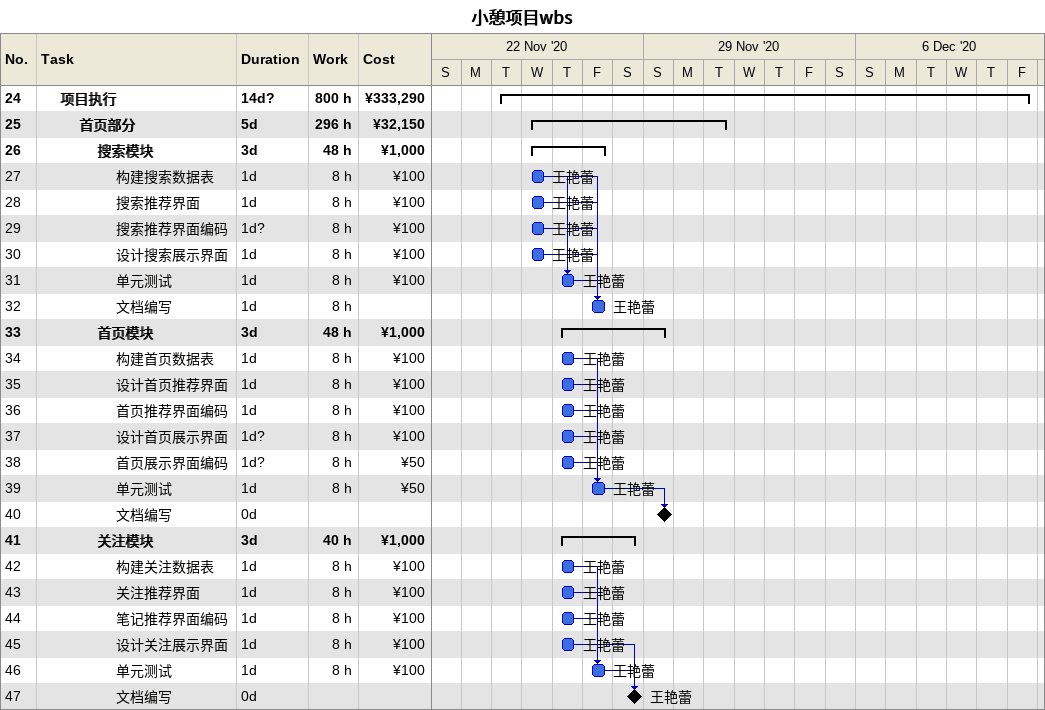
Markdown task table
小憩项目wbs

| ID | Level | Task | Duration | Start | Finish | Predecessors | Resources | Work (h) | Cost (¥) |
|---|---|---|---|---|---|---|---|---|---|
| 24 | 2 | **项目执行** | 14d? | 2020-11-24 | 2020-12-11 |  |  | 800 | 333290 |
| 25 | 3 | **首页部分** | 5d | 2020-11-25 | 2020-12-01 |  |  | 296 | 32150 |
| 26 | 4 | **搜索模块** | 3d | 2020-11-25 | 2020-11-27 |  |  | 48 | 1000 |
| 27 | 5 | 构建搜索数据表 | 1d | 2020-11-25 | 2020-11-25 |  | 王艳蕾 | 8 | 100 |
| 28 | 5 | 搜索推荐界面 | 1d | 2020-11-25 | 2020-11-25 |  | 王艳蕾 | 8 | 100 |
| 29 | 5 | 搜索推荐界面编码 | 1d? | 2020-11-25 | 2020-11-25 |  | 王艳蕾 | 8 | 100 |
| 30 | 5 | 设计搜索展示界面 | 1d | 2020-11-25 | 2020-11-25 |  | 王艳蕾 | 8 | 100 |
| 31 | 5 | 单元测试 | 1d | 2020-11-26 | 2020-11-26 | 27, 28, 29, 30 | 王艳蕾 | 8 | 100 |
| 32 | 5 | 文档编写 | 1d | 2020-11-27 | 2020-11-27 | 27, 28, 29, 30, 31 | 王艳蕾 | 8 |  |
| 33 | 4 | **首页模块** | 3d | 2020-11-26 | 2020-11-29 |  |  | 48 | 1000 |
| 34 | 5 | 构建首页数据表 | 1d | 2020-11-26 | 2020-11-26 |  | 王艳蕾 | 8 | 100 |
| 35 | 5 | 设计首页推荐界面 | 1d | 2020-11-26 | 2020-11-26 |  | 王艳蕾 | 8 | 100 |
| 36 | 5 | 首页推荐界面编码 | 1d | 2020-11-26 | 2020-11-26 |  | 王艳蕾 | 8 | 100 |
| 37 | 5 | 设计首页展示界面 | 1d? | 2020-11-26 | 2020-11-26 |  | 王艳蕾 | 8 | 100 |
| 38 | 5 | 首页展示界面编码 | 1d? | 2020-11-26 | 2020-11-26 |  | 王艳蕾 | 8 | 50 |
| 39 | 5 | 单元测试 | 1d | 2020-11-27 | 2020-11-27 | 34, 35, 36, 37, 38 | 王艳蕾 | 8 | 50 |
| 40 | 5 | 文档编写 | 0d | 2020-11-29 | 2020-11-29 | 39 |  |  |  |
| 41 | 4 | **关注模块** | 3d | 2020-11-26 | 2020-11-28 |  |  | 40 | 1000 |
| 42 | 5 | 构建关注数据表 | 1d | 2020-11-26 | 2020-11-26 |  | 王艳蕾 | 8 | 100 |
| 43 | 5 | 关注推荐界面 | 1d | 2020-11-26 | 2020-11-26 |  | 王艳蕾 | 8 | 100 |
| 44 | 5 | 笔记推荐界面编码 | 1d | 2020-11-26 | 2020-11-26 |  | 王艳蕾 | 8 | 100 |
| 45 | 5 | 设计关注展示界面 | 1d | 2020-11-26 | 2020-11-26 |  | 王艳蕾 | 8 | 100 |
| 46 | 5 | 单元测试 | 1d | 2020-11-27 | 2020-11-27 | 42, 43, 44, 45 | 王艳蕾 | 8 | 100 |
| 47 | 5 | 文档编写 | 0d | 2020-11-28 | 2020-11-28 | 46, 45 | 王艳蕾 |  |  |
